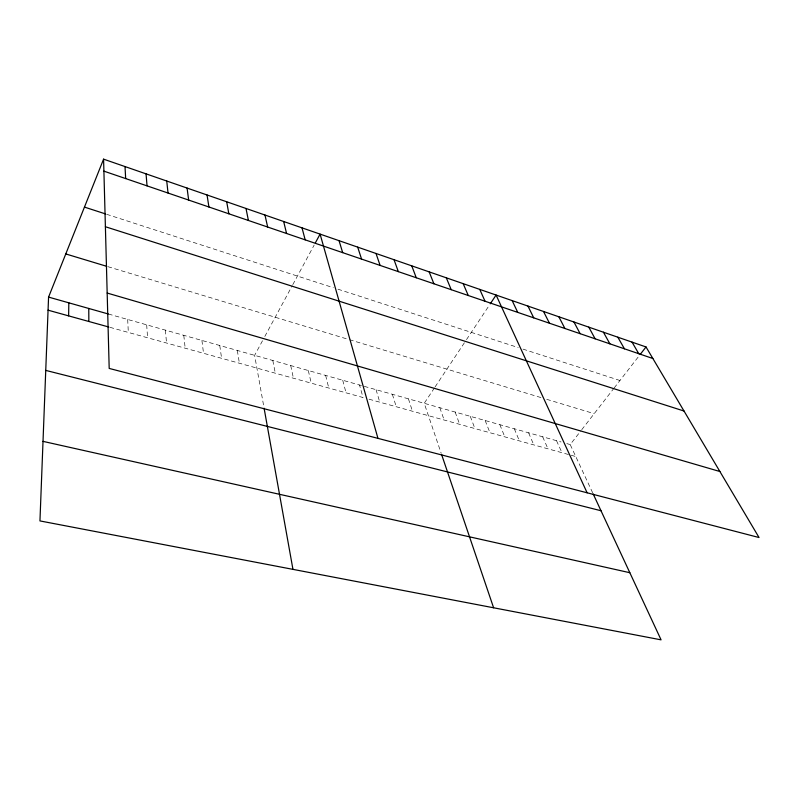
<?xml version="1.0" encoding="UTF-8"?>
<svg xmlns="http://www.w3.org/2000/svg" width="799" height="799" viewBox="0 0 799 799"><rect width="100%" height="100%" fill="white"/><g stroke="black" fill="none" stroke-linecap="round" stroke-linejoin="round"><path stroke-width="0.6" stroke-dasharray="4 3" d="M262.521 340.724L254.621 355.345L263.88 407.031M264.809 336.489L292.214 285.722M292.794 284.654L314.177 245.043M434.426 387.934L424.229 403.295L441.188 453.303M435.105 386.896L465.797 340.664M466.486 339.635L489.637 304.759M592.658 492.823L570.196 444.564L581.003 430.661M581.732 429.722L613.422 388.913M614.151 387.984L639.41 355.455M109.902 327.32L363.036 397.532L359.53 385.008M369.008 399.19L570.027 454.941M571.175 455.26L575.769 456.539M108.394 314.007L363.076 386.007M364.254 386.346L561.078 441.987M566.781 443.595L570.196 444.564M107.885 266.666L347.185 339.006M349.483 339.695L541.183 397.642M546.716 399.32L594.196 413.672M106.637 214.292L333.373 287.71M337.917 289.178L518.281 347.585M522.955 349.103L619.954 380.504M556.523 440.698L561.977 452.713M542.651 436.773L547.984 448.828M528.588 432.798L533.792 444.893M514.316 428.763L519.39 440.898M499.844 424.678L504.788 436.843M485.163 420.524L489.967 432.738M470.261 416.309L474.916 428.564M455.14 412.034L459.655 424.329M439.8 407.7L444.154 420.034M408.419 398.831L412.454 411.235M392.369 394.287L396.234 406.741M376.069 389.682L379.765 402.167M342.721 380.254L346.047 392.818M325.652 375.43L328.779 388.034M308.314 370.526L311.24 383.17M290.706 365.552L293.423 378.227M272.809 360.489L275.315 373.203M237.323 350.461L239.39 363.235M219.755 345.488L221.603 358.302M201.917 340.444L203.535 353.298M183.79 335.33L185.178 348.204M165.393 330.127L166.532 343.031M146.686 324.833L147.575 337.777M127.69 319.47L128.319 332.434"/><path stroke-width="1.2" d="M68.624 315.875L68.834 302.831M103.58 159.151L109.193 368.429L759.05 537.537L646.011 346.956L103.58 159.151L48.569 297.098L39.95 520.918L661.073 639.849L593.178 493.932M315.365 242.856L320.089 234.107L377.957 438.371M490.286 303.79L496.089 295.041L587.115 492.793M640.139 354.516L646.011 346.956M43.016 441.368L629.832 572.713M45.743 370.396L600.998 510.741M48.06 310.172L108.744 327.001M48.569 297.098L108.394 314.007M107.176 293.053L719.889 471.51M65.778 253.942L106.706 266.317M105.398 226.736L684.014 411.026M84.454 207.101L105.488 213.912M103.9 171.146L652.863 358.511M632.029 342.112L638.761 353.697M617.827 337.198L624.438 348.803M603.425 332.204L609.897 343.84M588.793 327.141L595.135 338.806M573.932 321.997L580.144 333.682M558.851 316.774L564.913 328.489M543.52 311.47L549.442 323.205M527.959 306.077L533.722 317.842M512.149 300.604L517.752 312.389M479.76 289.398L485.023 301.223M463.17 283.655L468.264 295.5M446.311 277.812L451.215 289.677M429.173 271.88L433.887 283.765M411.755 265.847L416.259 277.752M394.037 259.715L398.331 271.63M376.019 253.473L380.104 265.408M441.577 454.451L493.602 607.779M357.692 247.131L361.557 259.076M339.046 240.679L342.681 252.634M302.022 227.855L305.178 239.84M283.655 221.493L286.571 233.488M264.978 215.031L267.655 227.026M245.992 208.459L248.409 220.464M264.099 408.229L292.953 569.367M226.686 201.767L228.834 213.782M207.051 194.976L208.919 206.981M187.076 188.055L188.654 200.07M166.741 181.013L168.03 193.028M146.057 173.852L147.036 185.857M125.014 166.572L125.663 178.567M88.769 308.464L88.849 321.488"/></g></svg>
